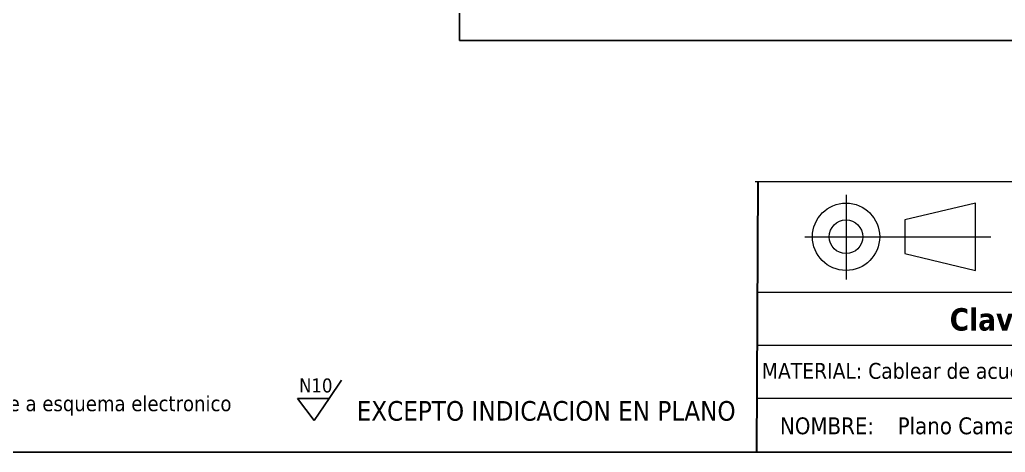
# Model space of a CAD drawing. Header units: millimetres. Extents: x 123.5 to 144.3, y 105.4 to 121.6.
# Drawn here: x 127.69 to 135.41, y 105.41 to 108.79 of the extents above; entities that cross this region are included whole.
import ezdxf

# ---------------------------------------------------------------- set-up
doc = ezdxf.new("R2010")
doc.units = ezdxf.units.MM
doc.linetypes.add('CENTERX2', pattern=[20.32, 12.7, -2.54, 2.54, -2.54])
doc.layers.add('CONTORNO', color=179, linetype='Continuous')
doc.layers.add('WIRES', color=7, linetype='Continuous')
doc.styles.add('SLDTEXTSTYLE0', font='tahoma.ttf')
doc.styles.add('SLDTEXTSTYLE1', font='')
doc.styles.get("Standard").update_dxf_attribs({"font": 'tahoma.ttf'})
doc.styles.get('SLDTEXTSTYLE1').set_extended_font_data('Tahoma', bold=True)

msp = doc.modelspace()

# ---------------------------------------------------------------- linework, layer by layer
at = {"color": 7, "linetype": 'Continuous', "lineweight": 30}
msp.add_line((133.4727, 107.5218), (133.462, 105.4055), dxfattribs=at)
at = {"color": 7, "linetype": 'Continuous', "lineweight": 0}
for p, q in [((144.2423, 107.5213), (133.4519, 107.5213)), ((135.1787, 107.356), (134.6253, 107.2242)), ((135.1787, 106.8289), (135.1787, 107.356)), ((134.6253, 107.2242), (134.6253, 106.9607)), ((134.6253, 106.9607), (135.1787, 106.8289)), ((141.7655, 106.6563), (133.4651, 106.6563)), ((139.6906, 106.2413), (133.4651, 106.2413)), ((144.2555, 105.8263), (133.4651, 105.8263))]:
    msp.add_line(p, q, dxfattribs=at)
at = {"color": 7, "linetype": 'CENTERX2', "lineweight": 0}
for p, q in [((134.1649, 107.4215), (134.1649, 106.7583)), ((133.8413, 107.0925), (135.2995, 107.0925)), ((133.462, 105.4055), (144.2555, 105.4055))]:
    msp.add_line(p, q, dxfattribs=at)
at = {"color": 7, "linetype": 'Continuous'}
msp.add_line((123.5055, 105.4055), (144.2555, 105.4055), dxfattribs=at)
at = {"color": 7, "linetype": 'Continuous', "lineweight": 0}
for radius in [0.2635, 0.1318]:
    msp.add_circle((134.1649, 107.0925), radius, dxfattribs=at)
at = {"layer": 'CONTORNO'}
for p, q in [((130.1129, 105.8263), (130.2106, 105.9687)), ((129.8648, 105.8263), (129.9956, 105.6552)), ((130.1129, 105.8263), (129.8648, 105.8263)), ((129.9956, 105.6552), (130.1129, 105.8263))]:
    msp.add_line(p, q, dxfattribs=at)
at = {"layer": 'WIRES'}
for p, q in [((131.1363, 108.6289), (131.1363, 110.0192)), ((133.6054, 108.6289), (131.1363, 108.6289)), ((140.2113, 108.629), (133.6054, 108.629))]:
    msp.add_line(p, q, dxfattribs=at)

# ---------------------------------------------------------------- texts
at = {"color": 7, "linetype": 'Continuous', "lineweight": 0, "attachment_point": 1, "style": 'SLDTEXTSTYLE0'}
for s, insert, char_height in [('MATERIAL: Cablear de acuerdo a potencia de cada conexión.', (133.5048, 106.1049), 0.1245), ('\\pi-0.39529,l0.52705,t1.0541;NOMBRE:^IPlano Camara Climatica Peltier DIELEC-CCPHMI001 Humedad', (133.5151, 105.6784), 0.131763)]:
    msp.add_mtext(s, dxfattribs=dict(at, insert=insert, char_height=char_height))
at = {"insert": (123.7561, 105.8471), "char_height": 0.12, "attachment_point": 1}
msp.add_mtext_dynamic_manual_height_columns('Conexiones no mostradas en este plano, debe referirse a esquema electronico', width=9.456212, gutter_width=0.05, heights=[0], dxfattribs=at)
at = {"layer": 'CONTORNO', "color": 7}
for s, insert, char_height, attachment_point, style in [('Clavija Leviton 115V-15A', (136.4372, 106.5337), 0.175683, 2, 'SLDTEXTSTYLE1'), ('EXCEPTO INDICACION EN PLANO', (133.2995, 105.8064), 0.153723, 3, 'SLDTEXTSTYLE0')]:
    msp.add_mtext(s, dxfattribs=dict(at, insert=insert, char_height=char_height, attachment_point=attachment_point, style=style))
at = {"layer": 'CONTORNO', "insert": (129.8781, 105.9833), "char_height": 0.1098, "attachment_point": 1, "style": 'SLDTEXTSTYLE0'}
msp.add_mtext('N10', dxfattribs=at)

doc.saveas('drawing.dxf')
